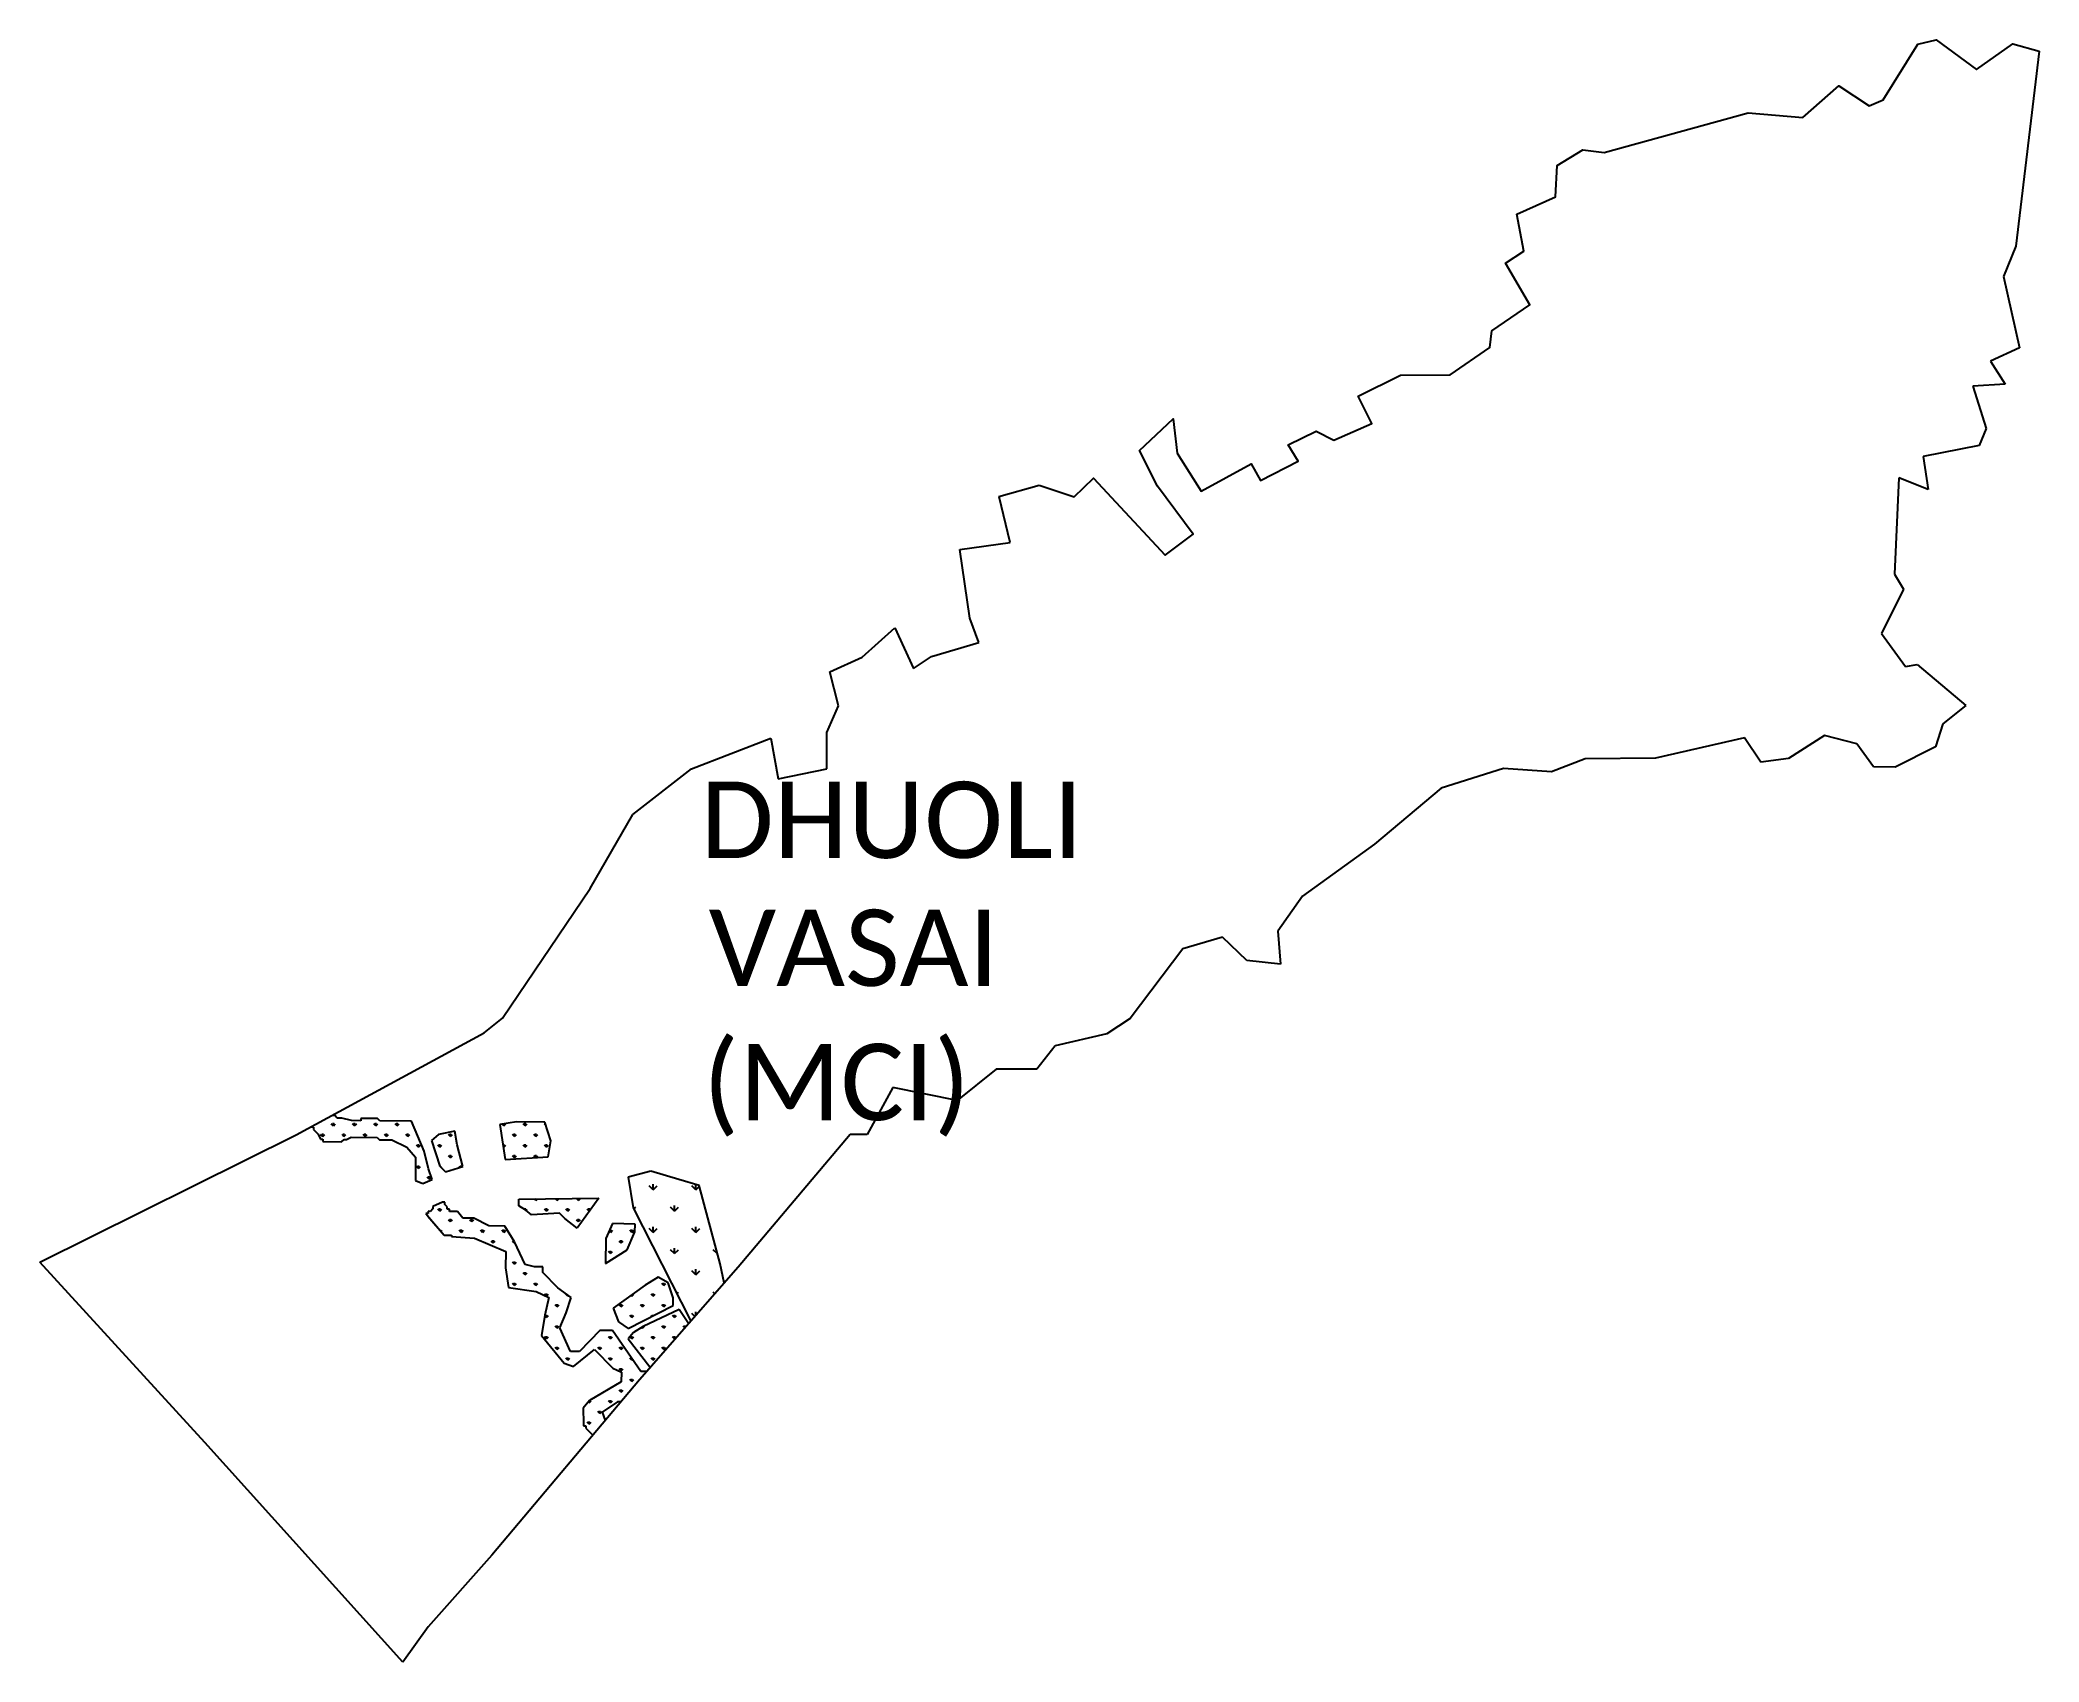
# Model space of a CAD drawing. Header units: metres. Extents: x 267512 to 270881, y 2139235 to 2141968.
import ezdxf

# ---------------------------------------------------------------- set-up
doc = ezdxf.new("R2010")
doc.units = ezdxf.units.M
for name, color, linetype in [('MANGROOVES', 112, 'Continuous'), ('village', 3, 'Continuous'), ('VILLAGE NAME', 250, 'Continuous')]:
    doc.layers.add(name, color=color, linetype=linetype)
doc.styles.add('MtXpl_Calibri', font='calibri.ttf')

msp = doc.modelspace()

# ---------------------------------------------------------------- linework, layer by layer
at = {"layer": 'MANGROOVES'}
for p, q in [((268009.4, 2140155.8), (268003.5, 2140155.6)), ((268013.3, 2140151.7), (268009.4, 2140155.8)), ((268021.3, 2140151.6), (268013.3, 2140151.7)), ((268037.2, 2140147.5), (268021.3, 2140151.6)), ((268053.1, 2140147.2), (268037.2, 2140147.5)), ((268081, 2140150.9), (268053.1, 2140151.2)), ((268053.1, 2140151.2), (268053.1, 2140147.2)), ((268084.9, 2140146.8), (268081, 2140150.9)), ((268138.6, 2140146.2), (268084.9, 2140146.8)), ((268159.8, 2140096.1), (268138.6, 2140146.2)), ((267969, 2140136.9), (267973.4, 2140136.3)), ((267973.4, 2140136.3), (267973.3, 2140132.4)), ((267973.3, 2140132.4), (267981.2, 2140124.3)), ((267981.2, 2140124.3), (267985, 2140116.3)), ((267985, 2140116.3), (267989, 2140116.2)), ((267989, 2140116.2), (267989, 2140112.3)), ((268020.8, 2140111.9), (268024.8, 2140115.8)), ((268024.8, 2140115.8), (268028.8, 2140115.7)), ((268028.8, 2140115.7), (268036.8, 2140119.6)), ((268036.8, 2140119.6), (268080.6, 2140119)), ((268080.6, 2140119), (268084.5, 2140115)), ((268084.5, 2140115), (268086.5, 2140115)), ((268086.5, 2140115), (268105.2, 2140115.1)), ((268105.2, 2140115.1), (268130.5, 2140102.4)), ((268183.7, 2140124), (268172.1, 2140113.6)), ((268172.1, 2140113.6), (268186.5, 2140070.4)), ((268211.3, 2140129.4), (268183.7, 2140124)), ((268215.6, 2140106.4), (268211.3, 2140129.4)), ((268315.2, 2140145.6), (268287.4, 2140140.8)), ((268287.4, 2140140.8), (268296.1, 2140081.7)), ((268363.1, 2140145), (268315.2, 2140145.6)), ((268373.3, 2140113.1), (268363.1, 2140145)), ((268369, 2140086.1), (268373.3, 2140113.1)), ((267989, 2140112.3), (268020.8, 2140111.9)), ((268130.5, 2140102.4), (268145.5, 2140085.8)), ((268145.5, 2140085.8), (268145, 2140046.3)), ((268167.4, 2140066.2), (268159.8, 2140096.1)), ((268225.1, 2140070), (268215.6, 2140106.4)), ((268296.1, 2140081.7), (268369, 2140086.1)), ((268145, 2140046.3), (268157.7, 2140041.2)), ((268157.7, 2140041.2), (268173.2, 2140047.9)), ((268173.2, 2140047.9), (268167.4, 2140066.2)), ((268186.5, 2140070.4), (268195.8, 2140061.2)), ((268195.8, 2140061.2), (268225.1, 2140070)), ((268541.9, 2140062.3), (268503.4, 2140051.9)), ((268503.4, 2140051.9), (268512.2, 2140000.3)), ((268588.8, 2140048.1), (268541.9, 2140062.3)), ((268623.2, 2140038.2), (268588.8, 2140048.1)), ((268319.5, 2140003.7), (268319.6, 2140014.9)), ((268319.6, 2140014.9), (268454.1, 2140016.8)), ((268454.1, 2140016.8), (268417.5, 2139965.9)), ((268658.8, 2139906.3), (268623.2, 2140038.2)), ((268166.4, 2139990.6), (268162.5, 2139990.7)), ((268162.5, 2139990.7), (268166.4, 2139986.6)), ((268164.4, 2139988.7), (268193.8, 2139954.5)), ((268166.4, 2139986.6), (268166.1, 2139986.6)), ((268166.1, 2139986.6), (268193.8, 2139954.5)), ((268166.5, 2139994.6), (268166.4, 2139990.6)), ((268170.5, 2139994.5), (268166.5, 2139994.6)), ((268174.5, 2139998.5), (268170.5, 2139994.5)), ((268190.5, 2140010.2), (268174.5, 2140002.5)), ((268174.5, 2140002.5), (268174.5, 2139998.5)), ((268194.5, 2140010.2), (268190.5, 2140010.2)), ((268194.5, 2140006.2), (268194.5, 2140010.2)), ((268198.4, 2140002.1), (268194.5, 2140006.2)), ((268198.4, 2139998.2), (268198.4, 2140002.1)), ((268202.3, 2139998.1), (268198.4, 2139998.2)), ((268202.3, 2139994.1), (268202.3, 2139998.1)), ((268206.3, 2139994.1), (268202.3, 2139994.1)), ((268210.2, 2139994), (268206.3, 2139994.1)), ((268214.2, 2139994), (268210.2, 2139994)), ((268216.2, 2139994), (268214.2, 2139994)), ((268225.1, 2139983.2), (268216.2, 2139994)), ((268243.7, 2139983), (268225.1, 2139983.2)), ((268268.9, 2139969.8), (268243.7, 2139983)), ((268330.9, 2139996.2), (268319.5, 2140003.7)), ((268340.6, 2139988.5), (268330.9, 2139996.2)), ((268388.1, 2139991.3), (268340.6, 2139988.5)), ((268396.7, 2139982.5), (268388.1, 2139991.3)), ((268417.5, 2139965.9), (268396.7, 2139982.5)), ((268512.2, 2140000.3), (268609.1, 2139809.3)), ((268193.8, 2139954.5), (268197.8, 2139954.4)), ((268197.8, 2139954.4), (268201.8, 2139954.4)), ((268201.8, 2139954.4), (268205.7, 2139954.3)), ((268205.7, 2139954.3), (268205.7, 2139952.3)), ((268205.7, 2139952.3), (268244.6, 2139949.1)), ((268244.6, 2139949.1), (268297.4, 2139926.8)), ((268295.6, 2139969.5), (268268.9, 2139969.8)), ((268312.3, 2139942.9), (268295.6, 2139969.5)), ((268466.1, 2139948.6), (268465.5, 2139906.5)), ((268477, 2139973.8), (268466.1, 2139948.6)), ((268515.2, 2139973), (268477, 2139973.8)), ((268502.1, 2139929.4), (268515, 2139959.9)), ((268515, 2139959.9), (268515.2, 2139973)), ((268297.4, 2139926.8), (268297.1, 2139899.1)), ((268330, 2139905), (268312.3, 2139942.9)), ((268465.5, 2139906.5), (268502.1, 2139929.4)), ((268297.1, 2139899.1), (268302, 2139866.2)), ((268345.6, 2139901.1), (268330, 2139905)), ((268359.8, 2139900.9), (268345.6, 2139901.1)), ((268359.6, 2139891.3), (268359.8, 2139900.9)), ((268384.9, 2139865.6), (268359.6, 2139891.3)), ((268553.9, 2139883.6), (268532, 2139870.2)), ((268571.1, 2139873.9), (268553.9, 2139883.6)), ((268665.6, 2139873.8), (268658.8, 2139906.3)), ((268302, 2139866.2), (268348.8, 2139859.5)), ((268348.8, 2139859.5), (268369.8, 2139849.1)), ((268369.8, 2139849.1), (268363.3, 2139819.6)), ((268407.6, 2139849.1), (268384.9, 2139865.6)), ((268399, 2139823.6), (268407.6, 2139849.1)), ((268532, 2139870.2), (268478.5, 2139831.6)), ((268579.4, 2139848.7), (268571.1, 2139873.9)), ((268579.2, 2139835.6), (268579.4, 2139848.7)), ((268363.3, 2139819.6), (268357.8, 2139785.3)), ((268388.6, 2139797.9), (268399, 2139823.6)), ((268478.5, 2139831.6), (268487.4, 2139808.1)), ((268503.7, 2139797.3), (268579.2, 2139835.6)), ((268589.7, 2139829.1), (268529, 2139800.7)), ((268605.5, 2139805.2), (268589.7, 2139829.1)), ((268357.8, 2139785.3), (268395.8, 2139738.6)), ((268406.2, 2139758.3), (268388.6, 2139797.9)), ((268456.1, 2139793.8), (268421.7, 2139758.3)), ((268477.1, 2139793.5), (268456.1, 2139793.8)), ((268525, 2139724.5), (268477.1, 2139793.5)), ((268487.4, 2139808.1), (268503.7, 2139797.3)), ((268512.8, 2139790.1), (268503.5, 2139779.4)), ((268503.5, 2139779.4), (268539.8, 2139732.2)), ((268529, 2139800.7), (268512.8, 2139790.1)), ((268421.7, 2139758.3), (268406.2, 2139758.3)), ((268411.7, 2139732.8), (268446.8, 2139761.4)), ((268446.8, 2139761.4), (268477.6, 2139730)), ((268395.8, 2139738.6), (268411.7, 2139732.8)), ((268477.6, 2139730), (268492.2, 2139723.4)), ((268492.2, 2139723.4), (268492, 2139707.4)), ((268534.7, 2139724.4), (268525, 2139724.5)), ((268539.8, 2139732.2), (268542.7, 2139733.5)), ((268438.5, 2139675.6), (268427.9, 2139662.7)), ((268492, 2139707.4), (268438.5, 2139675.6)), ((268427.9, 2139662.7), (268428.3, 2139637.2)), ((268485.8, 2139673.6), (268459.6, 2139656)), ((268459.6, 2139656), (268464.8, 2139642)), ((268491.4, 2139673.6), (268485.8, 2139673.6)), ((268428.3, 2139637.2), (268428.4, 2139637.1)), ((268428.4, 2139637.1), (268428.4, 2139633.2)), ((268428.4, 2139633.2), (268432.4, 2139633.1)), ((268432.4, 2139633.1), (268432.3, 2139629.1)), ((268432.3, 2139629.1), (268436.2, 2139625.1)), ((268436.2, 2139625.1), (268444, 2139617.2))]:
    msp.add_line(p, q, dxfattribs=at)
at = {"layer": 'MANGROOVES', "linetype": 'Continuous'}
for p, q in [((267988.8, 2140120.8), (267985.4, 2140124.1)), ((267988.8, 2140120.8), (267988.8, 2140125.5)), ((267988.8, 2140120.8), (267992.2, 2140124.1)), ((268006.8, 2140138.7), (268003.4, 2140142.1)), ((268006.8, 2140138.7), (268006.8, 2140143.5)), ((268006.8, 2140138.7), (268010.1, 2140142.1)), ((268024.7, 2140120.8), (268021.4, 2140124.1)), ((268024.7, 2140120.8), (268024.7, 2140125.5)), ((268024.7, 2140120.8), (268028.1, 2140124.1)), ((268042.7, 2140138.7), (268039.3, 2140142.1)), ((268042.7, 2140138.7), (268042.7, 2140143.5)), ((268042.7, 2140138.7), (268046.1, 2140142.1)), ((268060.6, 2140120.8), (268057.3, 2140124.1)), ((268060.6, 2140120.8), (268060.6, 2140125.5)), ((268060.6, 2140120.8), (268064, 2140124.1)), ((268078.6, 2140138.7), (268075.2, 2140142.1)), ((268078.6, 2140138.7), (268078.6, 2140143.5)), ((268078.6, 2140138.7), (268082, 2140142.1)), ((268096.6, 2140120.8), (268093.2, 2140124.1)), ((268096.6, 2140120.8), (268096.6, 2140125.5)), ((268096.6, 2140120.8), (268099.9, 2140124.1)), ((268114.5, 2140138.7), (268111.2, 2140142.1)), ((268114.5, 2140138.7), (268114.5, 2140143.5)), ((268114.5, 2140138.7), (268117.9, 2140142.1)), ((268132.5, 2140120.8), (268129.1, 2140124.1)), ((268132.5, 2140120.8), (268132.5, 2140125.5)), ((268132.5, 2140120.8), (268135.9, 2140124.1)), ((268204.3, 2140120.8), (268201, 2140124.1)), ((268204.3, 2140120.8), (268204.3, 2140125.5)), ((268204.3, 2140120.8), (268207.7, 2140124.1)), ((268294.1, 2140138.7), (268291.4, 2140141.5)), ((268294.1, 2140138.7), (268297.5, 2140142.1)), ((268294.1, 2140138.7), (268294.1, 2140142)), ((268312.1, 2140120.8), (268308.7, 2140124.1)), ((268312.1, 2140120.8), (268312.1, 2140125.5)), ((268312.1, 2140120.8), (268315.5, 2140124.1)), ((268330.1, 2140138.7), (268326.7, 2140142.1)), ((268330.1, 2140138.7), (268330.1, 2140143.5)), ((268330.1, 2140138.7), (268333.4, 2140142.1)), ((268348, 2140120.8), (268344.6, 2140124.1)), ((268348, 2140120.8), (268348, 2140125.5)), ((268348, 2140120.8), (268351.4, 2140124.1)), ((268364.7, 2140140), (268362.6, 2140142.1)), ((268150.4, 2140102.8), (268147.1, 2140106.2)), ((268150.4, 2140102.8), (268150.4, 2140107.6)), ((268150.4, 2140102.8), (268153.8, 2140106.2)), ((268186.4, 2140102.8), (268183, 2140106.2)), ((268186.4, 2140102.8), (268186.4, 2140107.6)), ((268186.4, 2140102.8), (268189.7, 2140106.2)), ((268204.3, 2140084.8), (268201, 2140088.2)), ((268204.3, 2140084.8), (268204.3, 2140089.6)), ((268204.3, 2140084.8), (268207.7, 2140088.2)), ((268294.1, 2140102.8), (268292.8, 2140104.1)), ((268294.1, 2140102.8), (268294.1, 2140107.6)), ((268294.1, 2140102.8), (268297.5, 2140106.2)), ((268312.1, 2140084.8), (268308.7, 2140088.2)), ((268312.1, 2140084.8), (268312.1, 2140089.6)), ((268312.1, 2140084.8), (268315.5, 2140088.2)), ((268330.1, 2140102.8), (268326.7, 2140106.2)), ((268330.1, 2140102.8), (268330.1, 2140107.6)), ((268330.1, 2140102.8), (268333.4, 2140106.2)), ((268348, 2140084.9), (268344.6, 2140088.2)), ((268348, 2140084.9), (268348, 2140089.6)), ((268348.1, 2140084.9), (268351.4, 2140088.2)), ((268366, 2140102.8), (268362.6, 2140106.2)), ((268366, 2140102.8), (268366, 2140107.6)), ((268366, 2140102.8), (268369.3, 2140106.2)), ((268150.4, 2140066.9), (268147.1, 2140070.2)), ((268150.4, 2140066.9), (268150.4, 2140071.6)), ((268150.4, 2140066.9), (268153.8, 2140070.2)), ((268168.4, 2140048.9), (268165, 2140052.3)), ((268168.4, 2140048.9), (268168.4, 2140053.7)), ((268168.4, 2140048.9), (268171.8, 2140052.3)), ((268186.4, 2140070.7), (268186.4, 2140071.6)), ((268188.2, 2140068.7), (268189.7, 2140070.2)), ((268220.6, 2140068.6), (268218.9, 2140070.2)), ((268222.3, 2140069.1), (268222.3, 2140071.6)), ((268348, 2140013), (268345.8, 2140015.3)), ((268348, 2140013), (268348, 2140015.3)), ((268348, 2140013), (268350.3, 2140015.3)), ((268383.9, 2140013), (268381.2, 2140015.8)), ((268383.9, 2140013), (268383.9, 2140015.8)), ((268383.9, 2140013), (268386.8, 2140015.8)), ((268419.9, 2140013), (268416.6, 2140016.3)), ((268419.9, 2140013), (268423.2, 2140016.4)), ((268419.9, 2140013), (268419.9, 2140016.3)), ((268453.2, 2140015.6), (268452.4, 2140016.4)), ((268545.6, 2140031), (268538.8, 2140037.7)), ((268545.6, 2140031), (268545.6, 2140040.5)), ((268545.6, 2140031), (268552.3, 2140037.7)), ((268617.4, 2140031), (268610.7, 2140037.7)), ((268617.4, 2140031), (268617.4, 2140039.8)), ((268617.4, 2140031), (268623.5, 2140037)), ((268171.6, 2139980.3), (268171.8, 2139980.4)), ((268186.4, 2139995), (268183, 2139998.4)), ((268186.4, 2139995), (268186.4, 2139999.8)), ((268186.4, 2139995), (268189.7, 2139998.4)), ((268204.3, 2139977.1), (268201, 2139980.4)), ((268204.3, 2139977.1), (268204.3, 2139981.8)), ((268204.3, 2139977.1), (268207.7, 2139980.4)), ((268240.3, 2139977.1), (268236.9, 2139980.4)), ((268240.3, 2139977.1), (268240.3, 2139981.8)), ((268240.3, 2139977.1), (268243.6, 2139980.4)), ((268330.1, 2139996.8), (268330.1, 2139999.8)), ((268331.1, 2139996.1), (268333.4, 2139998.4)), ((268366, 2139995), (268362.6, 2139998.4)), ((268366, 2139995), (268366, 2139999.8)), ((268366, 2139995), (268369.3, 2139998.4)), ((268401.9, 2139995), (268398.5, 2139998.4)), ((268401.9, 2139995), (268401.9, 2139999.8)), ((268401.9, 2139995), (268405.3, 2139998.4)), ((268419.9, 2139977.1), (268416.5, 2139980.4)), ((268419.9, 2139977.1), (268419.9, 2139981.8)), ((268419.9, 2139977.1), (268423.2, 2139980.4)), ((268437.8, 2139995), (268434.4, 2139998.4)), ((268437.8, 2139995), (268437.8, 2139999.8)), ((268437.8, 2139995), (268440.1, 2139997.3)), ((268513.1, 2139998.5), (268516.4, 2140001.8)), ((268581.5, 2139995), (268574.8, 2140001.8)), ((268581.5, 2139995), (268581.5, 2140004.6)), ((268581.5, 2139995), (268588.2, 2140001.8)), ((268186.4, 2139963.1), (268186.4, 2139963.9)), ((268188.2, 2139961), (268189.7, 2139962.5)), ((268222.3, 2139959.1), (268218.9, 2139962.5)), ((268222.3, 2139959.1), (268222.3, 2139963.9)), ((268222.3, 2139959.1), (268225.7, 2139962.5)), ((268258.2, 2139959.1), (268254.8, 2139962.5)), ((268258.2, 2139959.1), (268258.2, 2139963.9)), ((268258.2, 2139959.1), (268261.6, 2139962.5)), ((268276.2, 2139941.2), (268272.8, 2139944.5)), ((268276.2, 2139941.2), (268276.2, 2139945.9)), ((268276.2, 2139941.2), (268279.5, 2139944.5)), ((268294.1, 2139959.1), (268290.8, 2139962.5)), ((268294.1, 2139959.1), (268294.1, 2139963.9)), ((268294.1, 2139959.1), (268297.5, 2139962.5)), ((268312.1, 2139941.2), (268308.7, 2139944.5)), ((268473.7, 2139959.1), (268471.6, 2139961.3)), ((268473.7, 2139959.1), (268473.7, 2139963.9)), ((268473.7, 2139959.1), (268477.1, 2139962.5)), ((268491.7, 2139941.2), (268488.3, 2139944.5)), ((268491.7, 2139941.2), (268491.7, 2139945.9)), ((268491.7, 2139941.2), (268495.1, 2139944.5)), ((268509.7, 2139959.1), (268506.3, 2139962.5)), ((268509.7, 2139959.1), (268509.7, 2139963.9)), ((268509.7, 2139959.1), (268513, 2139962.5)), ((268545.6, 2139959.1), (268538.8, 2139965.8)), ((268545.6, 2139959.1), (268545.6, 2139968.6)), ((268545.6, 2139959.1), (268552.3, 2139965.8)), ((268617.4, 2139959.1), (268610.7, 2139965.8)), ((268617.4, 2139959.1), (268617.4, 2139968.6)), ((268617.4, 2139959.1), (268624.2, 2139965.8)), ((268297.4, 2139926.5), (268297.5, 2139926.6)), ((268312.1, 2139941.2), (268312.1, 2139943.2)), ((268312.1, 2139941.2), (268312.8, 2139941.8)), ((268473.7, 2139923.2), (268470.4, 2139926.6)), ((268473.7, 2139923.2), (268473.7, 2139928)), ((268473.7, 2139923.2), (268477.1, 2139926.6)), ((268581.5, 2139923.2), (268574.8, 2139929.9)), ((268581.5, 2139923.2), (268581.5, 2139932.7)), ((268581.5, 2139923.2), (268588.2, 2139929.9)), ((268653.3, 2139923.2), (268646.6, 2139929.9)), ((268653.3, 2139923.2), (268653.3, 2139926.5)), ((268653.3, 2139923.2), (268654, 2139923.9)), ((268312.1, 2139905.2), (268308.7, 2139908.6)), ((268312.1, 2139905.2), (268312.1, 2139910)), ((268312.1, 2139905.2), (268315.5, 2139908.6)), ((268330.1, 2139887.3), (268326.7, 2139890.6)), ((268330.1, 2139887.3), (268330.1, 2139892)), ((268330.1, 2139887.3), (268333.4, 2139890.6)), ((268617.4, 2139887.3), (268610.7, 2139894)), ((268617.4, 2139887.3), (268617.4, 2139896.8)), ((268617.4, 2139887.3), (268624.2, 2139894)), ((268312.1, 2139869.3), (268308.7, 2139872.7)), ((268312.1, 2139869.3), (268312.1, 2139874.1)), ((268312.1, 2139869.3), (268315.5, 2139872.7)), ((268348, 2139869.3), (268344.6, 2139872.7)), ((268348, 2139869.3), (268348, 2139874.1)), ((268348, 2139869.3), (268351.4, 2139872.7)), ((268366, 2139851.3), (268362.6, 2139854.7)), ((268366, 2139851.3), (268366, 2139856.1)), ((268366, 2139851.3), (268369.3, 2139854.7)), ((268401.9, 2139851.3), (268398.5, 2139854.7)), ((268401.9, 2139851.3), (268401.9, 2139853.3)), ((268401.9, 2139851.3), (268403, 2139852.5)), ((268509.7, 2139851.3), (268508.1, 2139852.9)), ((268509.7, 2139851.3), (268513, 2139854.7)), ((268509.7, 2139851.3), (268509.7, 2139854.1)), ((268545.6, 2139851.3), (268542.2, 2139854.7)), ((268545.6, 2139851.3), (268545.6, 2139856.1)), ((268545.6, 2139851.3), (268548.9, 2139854.7)), ((268563.5, 2139869.3), (268560.2, 2139872.7)), ((268563.5, 2139869.3), (268563.5, 2139874.1)), ((268563.5, 2139869.3), (268566.9, 2139872.7)), ((268585.6, 2139855.5), (268588.2, 2139858.1)), ((268649.4, 2139855.3), (268646.6, 2139858.1)), ((268653.3, 2139859.8), (268653.3, 2139860.9)), ((268366, 2139815.4), (268363, 2139818.4)), ((268366, 2139815.4), (268366, 2139820.2)), ((268366, 2139815.4), (268369.3, 2139818.8)), ((268383.9, 2139833.4), (268380.6, 2139836.8)), ((268383.9, 2139833.4), (268383.9, 2139838.2)), ((268383.9, 2139833.4), (268387.3, 2139836.8)), ((268491.7, 2139833.4), (268488.3, 2139836.8)), ((268491.7, 2139833.4), (268491.7, 2139838.2)), ((268491.7, 2139833.4), (268495.1, 2139836.8)), ((268509.7, 2139815.4), (268506.3, 2139818.8)), ((268509.7, 2139815.4), (268509.7, 2139820.2)), ((268509.7, 2139815.4), (268513, 2139818.8)), ((268527.6, 2139833.4), (268524.3, 2139836.8)), ((268527.6, 2139833.4), (268527.6, 2139838.2)), ((268527.6, 2139833.4), (268531, 2139836.8)), ((268543.5, 2139817.5), (268542.2, 2139818.8)), ((268545.6, 2139818.5), (268545.6, 2139820.2)), ((268563.5, 2139833.4), (268560.2, 2139836.8)), ((268563.5, 2139833.4), (268563.5, 2139838.2)), ((268563.5, 2139833.4), (268566.9, 2139836.8)), ((268581.5, 2139815.4), (268578.1, 2139818.8)), ((268581.5, 2139815.4), (268581.5, 2139820.2)), ((268581.5, 2139815.4), (268584.9, 2139818.8)), ((268615.8, 2139817), (268610.7, 2139822.2)), ((268617.4, 2139818.8), (268617.4, 2139825)), ((268366, 2139779.5), (268362.6, 2139782.9)), ((268366, 2139779.5), (268366, 2139784.3)), ((268366, 2139779.5), (268369.3, 2139782.9)), ((268383.9, 2139797.5), (268380.6, 2139800.8)), ((268383.9, 2139797.5), (268383.9, 2139802.2)), ((268383.9, 2139797.5), (268387.3, 2139800.8)), ((268473.7, 2139779.5), (268470.4, 2139782.9)), ((268473.7, 2139779.5), (268473.7, 2139784.3)), ((268473.7, 2139779.5), (268477.1, 2139782.9)), ((268509.7, 2139779.5), (268506.4, 2139782.8)), ((268509.7, 2139779.5), (268509.7, 2139784.3)), ((268509.7, 2139779.5), (268513, 2139782.9)), ((268527.6, 2139797.5), (268526.2, 2139798.9)), ((268527.6, 2139797.5), (268531, 2139800.8)), ((268527.6, 2139797.5), (268527.6, 2139799.8)), ((268545.6, 2139779.5), (268542.2, 2139782.9)), ((268545.6, 2139779.5), (268545.6, 2139784.3)), ((268545.6, 2139779.5), (268548.9, 2139782.9)), ((268563.5, 2139797.5), (268560.2, 2139800.8)), ((268563.5, 2139797.5), (268563.5, 2139802.2)), ((268563.5, 2139797.5), (268566.9, 2139800.8)), ((268581.5, 2139779.5), (268578.1, 2139782.9)), ((268581.5, 2139779.5), (268581.5, 2139784.3)), ((268581.5, 2139779.5), (268584.9, 2139782.9)), ((268599.1, 2139797.9), (268596.1, 2139800.8)), ((268599.5, 2139798.3), (268599.5, 2139802.2)), ((268383.9, 2139761.5), (268380.6, 2139764.9)), ((268383.9, 2139761.5), (268383.9, 2139766.3)), ((268383.9, 2139761.5), (268387.3, 2139764.9)), ((268401.9, 2139743.6), (268398.5, 2139747)), ((268401.9, 2139743.6), (268401.9, 2139748.3)), ((268401.9, 2139743.6), (268405.3, 2139747)), ((268455.8, 2139761.5), (268452.4, 2139764.9)), ((268455.8, 2139761.5), (268455.8, 2139766.3)), ((268455.8, 2139761.5), (268459.1, 2139764.9)), ((268473.7, 2139743.6), (268470.4, 2139747)), ((268473.7, 2139743.6), (268473.7, 2139748.3)), ((268473.7, 2139743.6), (268477.1, 2139747)), ((268491.7, 2139761.5), (268488.3, 2139764.9)), ((268491.7, 2139761.5), (268491.7, 2139766.3)), ((268491.7, 2139761.5), (268495.1, 2139764.9)), ((268509.7, 2139743.6), (268506.3, 2139747)), ((268509.7, 2139743.6), (268509.7, 2139746.5)), ((268509.7, 2139743.6), (268510.9, 2139744.8)), ((268527.6, 2139761.5), (268524.3, 2139764.9)), ((268527.6, 2139761.5), (268527.6, 2139766.3)), ((268527.6, 2139761.5), (268531, 2139764.9)), ((268545.6, 2139743.6), (268542.2, 2139747)), ((268545.6, 2139743.6), (268545.6, 2139748.3)), ((268545.6, 2139743.6), (268548.9, 2139747)), ((268563.5, 2139761.5), (268560.2, 2139764.9)), ((268563.5, 2139761.5), (268563.5, 2139766.3)), ((268563.5, 2139761.5), (268566.9, 2139764.9)), ((268491.7, 2139725.6), (268488.3, 2139729)), ((268491.7, 2139725.6), (268491.7, 2139730.4)), ((268491.7, 2139725.6), (268495.1, 2139729)), ((268509.7, 2139707.7), (268506.3, 2139711)), ((268509.7, 2139707.7), (268509.7, 2139712.4)), ((268509.7, 2139707.7), (268513, 2139711)), ((268437.8, 2139671.7), (268441.2, 2139675.1)), ((268437.8, 2139671.7), (268437.8, 2139674.7)), ((268473.7, 2139671.7), (268470.4, 2139675.1)), ((268473.7, 2139671.7), (268473.7, 2139676.5)), ((268473.7, 2139671.7), (268477.1, 2139675.1)), ((268491.7, 2139689.7), (268488.3, 2139693.1)), ((268491.7, 2139689.7), (268491.7, 2139694.5)), ((268491.7, 2139689.7), (268495.1, 2139693.1)), ((268437.8, 2139671.7), (268436.5, 2139673.1)), ((268455.8, 2139653.8), (268452.4, 2139657.2)), ((268455.8, 2139653.8), (268455.8, 2139658.5)), ((268455.8, 2139653.8), (268459.1, 2139657.2)), ((268437.8, 2139635.8), (268434.4, 2139639.2)), ((268437.8, 2139635.8), (268437.8, 2139640.6)), ((268437.8, 2139635.8), (268441.2, 2139639.2))]:
    msp.add_line(p, q, dxfattribs=at)
at = {"layer": 'village'}
for p, q in [((270880.9, 2141949.7), (270841.9, 2141620.9)), ((270841.9, 2141620.9), (270821.1, 2141570)), ((270821.1, 2141570), (270847.9, 2141449.8)), ((270847.9, 2141449.8), (270799.3, 2141427.4)), ((270799.3, 2141427.4), (270823.6, 2141388.2)), ((270823.6, 2141388.2), (270769.1, 2141385.2)), ((270769.1, 2141385.2), (270791.7, 2141313.5)), ((270791.7, 2141313.5), (270780, 2141285.2)), ((270780, 2141285.2), (270685.5, 2141266.4)), ((270685.5, 2141266.4), (270694.2, 2141211.2)), ((270644.6, 2141230.6), (270637.3, 2141068.4)), ((270694.2, 2141211.2), (270644.6, 2141230.6)), ((269147.4, 2141121.8), (269128.5, 2141198.3)), ((269062.2, 2141109.9), (269147.4, 2141121.8)), ((269079.3, 2140994), (269062.2, 2141109.9)), ((270637.3, 2141068.4), (270652.3, 2141043)), ((270652.3, 2141043), (270615.2, 2140968.3)), ((269094.2, 2140953.1), (269079.3, 2140994)), ((268897.7, 2140928.3), (268952.9, 2140977.9)), ((268952.9, 2140977.9), (268984.5, 2140909.5)), ((270615.2, 2140968.3), (270655.7, 2140912.6)), ((268843.3, 2140903.9), (268897.7, 2140928.3)), ((268984.5, 2140909.5), (269014.7, 2140929.4)), ((269014.7, 2140929.4), (269094.2, 2140953.1)), ((268857.8, 2140846.5), (268843.3, 2140903.9)), ((270655.7, 2140912.6), (270675.8, 2140915.8)), ((270675.8, 2140915.8), (270757.8, 2140847.2)), ((268838.2, 2140801.4), (268857.8, 2140846.5)), ((270757.8, 2140847.2), (270718.7, 2140815.9)), ((268610.5, 2140740), (268743.8, 2140791.9)), ((268743.8, 2140791.9), (268756.5, 2140723.4)), ((268838.6, 2140740.3), (268838.2, 2140801.4)), ((270384.7, 2140792.4), (270234.6, 2140758.2)), ((270412.2, 2140751.2), (270384.7, 2140792.4)), ((270519.6, 2140796.6), (270459, 2140757.7)), ((270573.8, 2140782.1), (270519.6, 2140796.6)), ((270718.7, 2140815.9), (270706.2, 2140777.5)), ((270115.9, 2140757), (270059.3, 2140735.4)), ((270234.6, 2140758.2), (270115.9, 2140757)), ((270459, 2140757.7), (270412.2, 2140751.2)), ((270601.7, 2140743.7), (270573.8, 2140782.1)), ((270706.2, 2140777.5), (270638.3, 2140742.8)), ((268511.2, 2140663.3), (268610.5, 2140740)), ((268756.5, 2140723.4), (268838.6, 2140740.3)), ((269978.4, 2140740.5), (269873.5, 2140707.4)), ((270059.3, 2140735.4), (269978.4, 2140740.5)), ((270638.3, 2140742.8), (270601.7, 2140743.7)), ((269873.5, 2140707.4), (269760.9, 2140613)), ((268439.5, 2140538.5), (268511.2, 2140663.3)), ((269760.9, 2140613), (269640.1, 2140525.7)), ((268291.7, 2140320.1), (268439.5, 2140538.5)), ((269640.1, 2140525.7), (269598.1, 2140466.4)), ((269505, 2140456.5), (269438.1, 2140437.1)), ((269546.1, 2140417.4), (269505, 2140456.5)), ((269598.1, 2140466.4), (269602.8, 2140411.1)), ((269438.1, 2140437.1), (269349.7, 2140319.5)), ((269602.8, 2140411.1), (269546.1, 2140417.4)), ((268260.7, 2140295.2), (268291.7, 2140320.1)), ((269349.7, 2140319.5), (269310.1, 2140293.5)), ((267944.2, 2140123.5), (268260.7, 2140295.2)), ((269310.1, 2140293.5), (269223.1, 2140273.5)), ((269223.1, 2140273.5), (269192, 2140234)), ((269123.7, 2140234), (269057.9, 2140181.2)), ((269192, 2140234), (269123.7, 2140234)), ((268949.3, 2140203), (268906.2, 2140124.1)), ((269057.9, 2140181.2), (268949.3, 2140203)), ((267512.5, 2139909.1), (267944.2, 2140123.5)), ((268877.8, 2140124), (268689.1, 2139900.6)), ((268906.2, 2140124.1), (268877.8, 2140124)), ((267790.5, 2139605.2), (267512.5, 2139909.1)), ((268689.1, 2139900.6), (268522.5, 2139710.4)), ((268522.5, 2139710.4), (268273.7, 2139415)), ((268123.8, 2139235), (267790.5, 2139605.2)), ((268273.7, 2139415), (268166.4, 2139294.2)), ((268166.4, 2139294.2), (268123.8, 2139235))]:
    msp.add_line(p, q, dxfattribs=at)
at = {"layer": 'village', "flags": 128}
msp.add_lwpolyline([(269128.2, 2141199.4), (269196.1, 2141218)], dxfattribs=at)
at = {"layer": 'village'}
msp.add_polyline3d([(269196.1, 2141218, 0), (269255.1, 2141198.3, 0), (269287.9, 2141229.9, 0), (269408.5, 2141100, 0), (269455.6, 2141135.9, 0), (269395.6, 2141216.4, 0), (269365.2, 2141276.8, 0), (269421.7, 2141330.1, 0), (269428.8, 2141272.2, 0), (269469.3, 2141208.1, 0), (269553.4, 2141254.4, 0), (269569, 2141226, 0), (269632.6, 2141258.9, 0), (269615.4, 2141286, 0), (269662.8, 2141309.5, 0), (269692.9, 2141293.8, 0), (269756.4, 2141322.1, 0), (269733.9, 2141368.3, 0), (269804.7, 2141403.6, 0), (269888.8, 2141403.9, 0), (269955.3, 2141450.5, 0), (269959.1, 2141478.4, 0), (270023, 2141521.9, 0), (269981.9, 2141592.2, 0), (270013, 2141612.4, 0), (270000.8, 2141675.1, 0), (270066.2, 2141704.4, 0), (270069, 2141757.2, 0), (270112, 2141783.6, 0), (270148.2, 2141779, 0), (270391, 2141845.5, 0), (270482.7, 2141837.8, 0), (270543.3, 2141891.2, 0), (270594.5, 2141857.3, 0), (270618.4, 2141867.5, 0), (270676.7, 2141961.3, 0), (270707.8, 2141968.5, 0), (270775.6, 2141918.9, 0), (270836.5, 2141962.2, 0), (270880.9, 2141949.7, 0)], dxfattribs=at)

# ---------------------------------------------------------------- texts
at = {"layer": 'VILLAGE NAME', "style": 'MtXpl_Calibri'}
for s, p in [('DHUOLI', (268625.5, 2140589.9)), ('VASAI', (268639.2, 2140374.3)), ('(MCI)', (268629.4, 2140148.1))]:
    msp.add_text(s, height=128.65, dxfattribs=at).set_placement(p)

doc.saveas('drawing.dxf')
